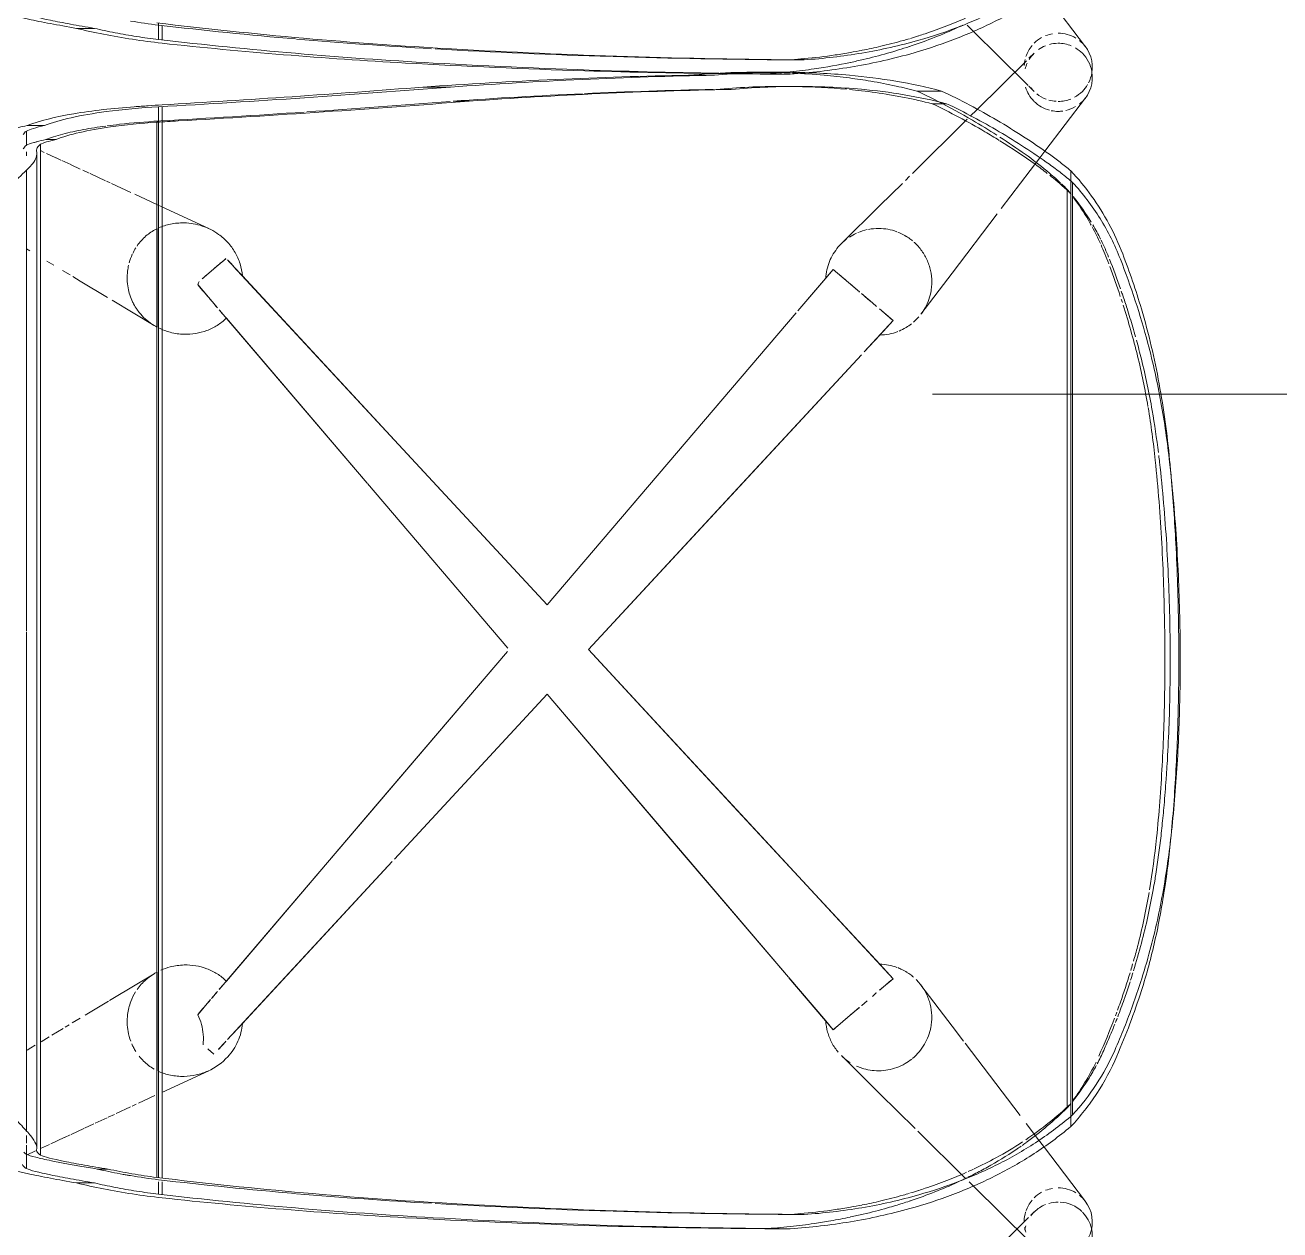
# Model space of a CAD drawing. Header units: millimetres. Extents: x 98018 to 155899, y -1987 to 21700.
# Drawn here: x 105884.4 to 106326.3, y 17855.6 to 18280 of the extents above; entities that cross this region are included whole.
import ezdxf

# ---------------------------------------------------------------- set-up
doc = ezdxf.new("R2010")
doc.units = ezdxf.units.MM
doc.linetypes.add('Осевая', pattern=[3175, 635, -476.25, 1587.5, -476.25])
doc.layers.add('I-FURN-1', color=7, linetype='Continuous', lineweight=9, true_color=0xf0f0f0)
doc.layers.add('Оси-2', color=7, linetype='Осевая', lineweight=9)

# ---------------------------------------------------------------- blocks, each defined once
blk = doc.blocks.new('Chair_IconsOfDenmark_NamNam_WoodChair - 1_187-V14-План разверток пом_ 2_49_ Этаж 2')
at = {"layer": 'I-FURN-1'}
for p, q in [((25.53, 161.18), (25.53, 167.51)), ((26.55, 137.42), (21.45, 137.42)), ((27.39, 138.6), (21.57, 138.6)), ((9.43, -80.91), (9.43, -74.85)), ((9.43, -83.83), (9.43, -80.94)), ((14.43, -83.49), (14.43, -88.75)), ((6.71, -166.3), (24.55, -148.24)), ((24.55, -148.24), (26.59, -146.18)), ((3.26, -169.79), (5.14, -167.89)), ((5.38, -167.65), (6.71, -166.3)), ((19.06, -187.78), (38.53, -172.98))]:
    blk.add_line(p, q, dxfattribs=at)
for start, end in [(76.601, 86.6645), (50.1832, 71.5639), (141.1104, 159.0331), (135, 135.3477), (126.9672, 135), (29.3668, 45), (164.2279, 176.3435), (9.5114, 21.6841), (180, 201.4922), (329.0818, 0), (208.5514, 225), (225, 239.4221), (243.0079, 260.7087), (260.7087, 315), (315, 321.5101)]:
    blk.add_arc((11.8, -178.23), 12, start, end, dxfattribs=at)
for points, knots in [([(25.53, 167.51), (26.11, 170.8), (27.22, 177), (29.28, 187.31), (30.48, 192.06), (31.12, 193.59)], [0, 0, 0, 0, 0.25, 0.5, 1, 1, 1, 1]), ([(30.6, 185.19), (30, 183.79), (28.87, 179.38), (27.01, 169.87), (26.04, 164.18), (25.53, 161.18)], [0, 0, 0, 0, 0.5, 0.75, 1, 1, 1, 1]), ([(9.54, -62.19), (9.72, -45.27), (10.5, -7.25), (12.14, 30.63), (13.31, 51.62)], [0.0997771, 0.0997771, 0.0997771, 0.0997771, 0.5, 1, 1, 1, 1]), ([(13.31, 41.87), (12.14, 21.01), (10.5, -16.68), (9.72, -54.5), (9.54, -71.34)], [0, 0, 0, 0, 0.5, 0.9009884, 0.9009884, 0.9009884, 0.9009884]), ([(9.43, -83.83), (9.88, -90.96), (11.51, -105.09), (15.72, -124.26), (20.42, -138.7), (24.46, -148.56), (27.85, -155.85), (31.61, -162.95), (37.18, -172.03), (41.93, -178.49), (45.37, -182.64)], [0, 0, 0, 0, 0.2, 0.4, 0.55, 0.625, 0.7, 0.775, 0.85, 1, 1, 1, 1]), ([(13.52, -104.99), (12.64, -100.79), (11.39, -93.77), (10.49, -86.7), (10.19, -83.87)], [0.7399248, 0.7399248, 0.7399248, 0.7399248, 0.85, 0.9227754, 0.9227754, 0.9227754, 0.9227754]), ([(14.43, -88.75), (14.88, -95.59), (16.48, -109.14), (20.59, -127.52), (25.18, -141.35), (29.13, -150.8), (32.43, -157.77), (36.1, -164.55), (41.52, -173.21), (46.16, -179.36), (49.5, -183.3)], [0, 0, 0, 0, 0.2, 0.4, 0.55, 0.625, 0.7, 0.775, 0.85, 1, 1, 1, 1]), ([(17.02, -105.05), (16.71, -103.27), (15.83, -97.87), (15.18, -92.44), (14.85, -88.78)], [0.8000649, 0.8000649, 0.8000649, 0.8000649, 0.85, 0.9512447, 0.9512447, 0.9512447, 0.9512447]), ([(19.15, -125.83), (18.29, -123.26), (16.62, -117.88), (14.83, -110.94), (13.86, -106.6), (13.55, -105.11)], [0.555518, 0.555518, 0.555518, 0.555518, 0.625, 0.7, 0.7389255, 0.7389255, 0.7389255, 0.7389255]), ([(21.89, -125.84), (21.67, -125.09), (20.69, -121.73), (19.26, -116.17), (18.22, -111.33), (17.79, -109.14)], [0.603344, 0.603344, 0.603344, 0.603344, 0.625, 0.7, 0.7617276, 0.7617276, 0.7617276, 0.7617276]), ([(26.68, -144.65), (26.38, -144.03), (24.85, -140.76), (22.29, -134.75), (20.23, -129.06), (19.25, -126.12), (19.19, -125.95)], [0.3824636, 0.3824636, 0.3824636, 0.3824636, 0.4, 0.475, 0.55, 0.5544349, 0.5544349, 0.5544349, 0.5544349]), ([(29.3, -145.97), (28.28, -143.69), (26.26, -138.88), (24.24, -133.2), (23.15, -129.87), (22.91, -129.12)], [0.4058231, 0.4058231, 0.4058231, 0.4058231, 0.475, 0.55, 0.5716925, 0.5716925, 0.5716925, 0.5716925])]:
    blk.add_open_spline(points, degree=3, knots=knots, dxfattribs=at)
for points in [[(20.29, 137.42), (20.69, 140.9), (21.61, 147.89), (23.37, 158.13), (24.77, 164.5), (25.53, 167.51)], [(25.53, 161.18), (24.98, 158.86), (23.94, 154.02), (22.61, 146.38), (21.89, 141.18), (21.57, 138.6)], [(26.66, 138.6), (27.08, 141.9), (27.56, 145.22), (28.11, 148.49)], [(21.57, 138.6), (19.72, 122.58), (16.5, 90.43), (14.21, 58.09), (13.31, 41.87)], [(13.31, 51.62), (14.1, 65.99), (16.06, 94.68), (18.76, 123.2), (20.29, 137.42)], [(27.46, 139.28), (25.39, 122.1), (21.78, 87.61), (19.27, 52.88), (18.29, 35.47)], [(21.78, 90.35), (23.17, 106.48), (24.8, 122.57), (26.66, 138.6)], [(18.36, 42.46), (19.26, 58.36), (20.4, 74.22), (21.76, 90.04)], [(15.59, -20.73), (16.23, -0.06), (17.13, 20.58), (18.29, 41.17)], [(18.29, 35.47), (17.13, 14.85), (15.32, -26.5), (14.56, -67.98), (14.43, -88.75)], [(14.43, -83.49), (14.56, -62.73), (14.94, -42), (15.57, -21.31)], [(9.43, -74.85), (9.46, -70.66), (9.49, -66.48), (9.54, -62.29)], [(9.72, -78.9), (9.61, -77.55), (9.52, -76.2), (9.43, -74.85)], [(9.54, -71.34), (9.5, -74.53), (9.47, -77.72), (9.45, -80.9)], [(9.45, -80.9), (9.44, -81.88), (9.44, -82.85), (9.43, -83.83)], [(10.18, -83.81), (10.06, -82.65), (9.95, -81.5), (9.85, -80.34)], [(14.84, -88.75), (14.71, -87.23), (14.58, -85.71), (14.48, -84.19)], [(17.77, -109.07), (17.51, -107.73), (17.26, -106.39), (17.02, -105.05)], [(22.89, -129.06), (22.58, -128.1), (22.29, -127.15), (22, -126.19)]]:
    blk.add_open_spline(points, degree=3, dxfattribs=at)
blk = doc.blocks.new('Chair_IconsOfDenmark_NamNam_WoodChair - 1_187-V15-План разверток пом_ 2_49_ Этаж 2')
at = {"layer": 'I-FURN-1'}
for p, q in [((37.4, 185.19), (30.6, 185.19)), ((36.81, 182), (35.34, 185.16)), ((35.63, 185.19), (37.4, 185.19)), ((37.4, 185.19), (38.9, 185.19)), ((38.9, 185.19), (37.4, 185.19)), ((37.77, 181.5), (388.18, 181.5)), ((39.57, 185.19), (42.24, 185.19)), ((42.24, 185.19), (39.57, 185.19)), ((43.86, 185.19), (219.62, 185.19)), ((219.62, 185.19), (43.86, 185.19)), ((72.32, 184.91), (73.09, 183.64)), ((73.12, 183.59), (74.03, 182.07)), ((219.95, 185.19), (382.27, 185.19)), ((382.27, 185.19), (219.95, 185.19)), ((353.81, 183.92), (354.58, 185.19)), ((387.24, 185.19), (388.67, 185.19)), ((388.67, 185.19), (387.24, 185.19)), ((396.02, 185.19), (390.99, 185.19)), ((397.95, 178.82), (397.95, 184.92)), ((391.35, 180.26), (35.32, 180.26)), ((39.08, 177.09), (37.62, 180.24)), ((75.27, 180.01), (76.96, 177.2)), ((348.77, 175.54), (350.23, 177.97)), ((388.11, 178.08), (386.57, 174.76)), ((389.12, 180.26), (388.49, 178.9)), ((393.02, 178.32), (393.02, 174.72)), ((41.5, 171.87), (39.31, 176.59)), ((77.57, 176.2), (79.98, 172.19)), ((345.33, 169.82), (346.9, 172.43)), ((385.65, 172.76), (384.17, 169.57)), ((386.53, 174.67), (385.77, 173.03)), ((42.47, 169.77), (41.55, 171.75)), ((44.71, 164.94), (42.61, 169.46)), ((80.39, 171.51), (81.23, 170.11)), ((81.87, 169.04), (83.57, 166.21)), ((343.16, 166.21), (344.75, 168.85)), ((384.07, 169.37), (382.61, 166.21)), ((25.53, 161.18), (25.53, 167.51)), ((46.34, 161.42), (44.82, 164.71)), ((84.59, 164.52), (89.54, 156.28)), ((337.37, 156.58), (343.15, 166.19)), ((382.2, 165.33), (381.18, 163.12)), ((30.44, 160.25), (30.44, 156.41)), ((48.51, 156.74), (46.56, 160.95)), ((381.02, 162.77), (378.52, 157.38)), ((49.7, 154.18), (48.68, 156.37)), ((89.76, 155.92), (90.47, 154.74)), ((90.47, 154.74), (99.21, 140.2)), ((327.52, 140.2), (336.42, 155)), ((377.51, 155.21), (374.38, 148.46)), ((378.31, 156.92), (377.72, 155.66)), ((52.33, 148.49), (49.99, 153.55)), ((53.26, 146.49), (52.57, 147.98)), ((373.72, 147.02), (370.14, 139.3)), ((56.3, 139.92), (53.61, 145.73)), ((25.9, 137.42), (21.45, 137.42)), ((25.9, 138.6), (21.57, 138.6)), ((64.5, 137.42), (27.27, 137.42)), ((399.17, 138.6), (27.39, 138.6)), ((399.17, 138.6), (27.39, 138.6)), ((399.13, 139.28), (27.46, 139.28)), ((65.08, 120.97), (57.42, 137.52)), ((362.23, 137.42), (64.5, 137.42)), ((65.06, 139.11), (99.83, 139.11)), ((326.9, 139.11), (361.67, 139.11)), ((369.31, 137.49), (361.65, 120.97)), ((399.24, 137.42), (362.23, 137.42)), ((370, 139), (369.31, 137.49)), ((404.56, 138.6), (399.17, 138.6)), ((404.63, 137.42), (399.24, 137.42)), ((399.54, 138.6), (399.58, 137.79)), ((84.8, 124.86), (90.13, 120.31)), ((333.75, 117.88), (341.94, 124.86)), ((70.9, 119.13), (72.78, 121.34)), ((90.47, 120.02), (92.98, 117.88)), ((343.94, 123.33), (348.77, 117.66)), ((75.41, 114.95), (72.57, 117.58)), ((93.69, 117.28), (212.68, 15.79)), ((271.99, 65.2), (333.04, 117.28)), ((348.77, 117.66), (351.06, 114.98)), ((138.74, 56.32), (76.04, 114.37)), ((348.47, 112.31), (229.1, 1.78)), ((271.99, 65.2), (330.08, 114.75)), ((350.69, 114.37), (348.77, 112.59)), ((138.73, 56.32), (81.75, 109.08)), ((213.87, 15.63), (271.83, 65.07)), ((213.87, 15.63), (271.83, 65.07)), ((197.64, 1.78), (139.59, 55.53)), ((197.64, 1.78), (139.59, 55.53)), ((411.49, 35.83), (411.49, 45.54)), ((406.53, 34.89), (406.53, 29.21)), ((98.01, -83.19), (197.64, 1.78)), ((229.1, 1.78), (331.96, -85.96)), ((213.37, -12.78), (97.48, -120.08)), ((317.23, -108.95), (213.37, -12.78)), ((415.68, -57.14), (415.68, -48.01)), ((410.69, -57.74), (410.69, -63.09)), ((9.43, -83.83), (9.43, -74.85)), ((416.72, -81.07), (416.72, -72.07)), ((14.43, -83.49), (14.43, -88.75)), ((79.49, -98.99), (97.83, -83.35)), ((82.6, -96.34), (97.84, -83.34)), ((411.72, -86.33), (411.72, -81.07)), ((332.63, -86.53), (344.14, -96.34)), ((332.64, -86.53), (347.24, -98.99)), ((82.6, -96.34), (79.49, -98.99)), ((344.14, -96.34), (347.24, -98.99)), ((84.6, -104.98), (79.49, -98.99)), ((347.24, -98.99), (339.38, -108.2)), ((56.98, -115.41), (70.38, -101.85)), ((87.35, -108.2), (84.72, -105.12)), ((356.35, -101.85), (369.75, -115.42)), ((89.66, -110.9), (88.08, -109.06)), ((329.25, -120.08), (318.21, -109.85)), ((324.16, -115.36), (318.21, -109.85)), ((338.75, -108.94), (335.48, -112.77)), ((92.44, -114.16), (91.25, -112.77)), ((335.45, -112.81), (334.29, -114.16)), ((44.66, -127.88), (56.98, -115.41)), ((97.48, -120.08), (93.38, -115.27)), ((97.48, -120.08), (102.58, -115.36)), ((326.7, -117.72), (324.16, -115.36)), ((329.25, -120.08), (326.7, -117.72)), ((333.35, -115.27), (329.25, -120.08)), ((369.75, -115.42), (377.59, -123.35)), ((96.97, -119.48), (97.48, -120.08)), ((329.5, -119.79), (329.25, -120.08)), ((329.76, -119.48), (329.5, -119.79)), ((378.63, -124.4), (380.06, -125.85)), ((381.06, -126.86), (400.15, -146.18)), ((27.16, -145.6), (43.76, -128.8)), ((80.77, -140.87), (95.23, -129.88)), ((345.97, -140.87), (331.5, -129.88)), ((410.11, -137.17), (410.11, -128.47)), ((405.64, -133.81), (405.64, -138.92)), ((75.48, -144.89), (80.77, -140.87)), ((366.85, -156.75), (345.97, -140.87)), ((49.25, -164.83), (74.76, -145.44)), ((4.92, -168.11), (24.55, -148.24)), ((24.55, -148.24), (25.9, -146.88)), ((401.2, -147.25), (403.53, -149.6)), ((403.53, -149.6), (420.72, -167.01)), ((386.52, -171.7), (368.7, -158.16)), ((40.78, -171.26), (46.5, -166.92)), ((421.63, -167.92), (423.47, -169.79)), ((38.53, -172.98), (40.78, -171.26)), ((388.88, -173.5), (386.52, -171.7)), ((19.06, -187.78), (38.53, -172.98)), ((407.67, -187.78), (388.88, -173.5)), ((49.02, -182.64), (45.37, -182.64)), ((378.43, -182.64), (49.02, -182.64)), ((377.89, -183.3), (49.5, -183.3)), ((375.46, -181.38), (52, -181.38)), ((373.99, -182.64), (53.45, -182.64)), ((382.02, -182.64), (378.43, -182.64))]:
    blk.add_line(p, q, dxfattribs=at)
at = {"layer": 'I-FURN-1', "flags": 128}
for points in [[(96.65, 114.75), (154.9, 65.07), (212.68, 15.79)], [(344.98, 109.08), (287.14, 55.53), (229.1, 1.78)], [(98.02, -83.18), (140.17, -47.23), (197.64, 1.78)], [(229.1, 1.78), (286.56, -47.23), (331.95, -85.95)], [(213.37, -12.78), (158.02, -64.03), (102.58, -115.36)], [(317.23, -108.95), (268.71, -64.03), (213.37, -12.78)]]:
    blk.add_lwpolyline(points, dxfattribs=at)
at = {"layer": 'I-FURN-1'}
for centre, radius, start, end in [((76.28, 141.71), 18.88, 285.7285, 296.819), ((350.45, 141.71), 18.88, 243.181, 247.0118), ((76.28, 141.71), 18.88, 263.5474, 285.7285), ((11.8, -178.23), 12, 99.0915, 107.175), ((11.8, -178.23), 12, 73.2036, 88.5999), ((11.8, -178.23), 12, 50.1832, 71.5639), ((414.93, -178.23), 12, 106.847, 134.3064), ((414.93, -178.23), 12, 65.6953, 75.5797), ((11.8, -178.23), 12, 29.3668, 45), ((414.93, -178.23), 12, 135, 165.2052), ((414.93, -178.23), 12, 45, 58.6121), ((414.93, -178.23), 12, 44.6523, 45), ((414.93, -178.23), 12, 22.0368, 35.7266), ((11.8, -178.23), 12, 9.5114, 21.6841), ((414.93, -178.23), 12, 168.1903, 180), ((414.93, -178.23), 12, 1.332, 14.749), ((11.8, -178.23), 12, 329.0818, 0), ((414.93, -178.23), 12, 180, 187.9321), ((414.93, -178.23), 12, 192.635, 210.5819), ((414.93, -178.23), 12, 337.5512, 0), ((414.93, -178.23), 12, 315, 329.7159), ((11.8, -178.23), 12, 226.6003, 256.8127), ((11.8, -178.23), 12, 256.8127, 315), ((11.8, -178.23), 12, 315, 321.5101), ((414.93, -178.23), 12, 218.3184, 225), ((414.93, -178.23), 12, 225, 279.2913), ((414.93, -178.23), 12, 279.2913, 315)]:
    blk.add_arc(centre, radius, start, end, dxfattribs=at)
for points in [[(383.78, 183.64), (382.4, 184.92), (379.13, 188.28), (374.86, 193.2), (372.48, 196.04)], [(50.14, 191.16), (48.54, 189.54), (45.6, 186.66), (43.18, 184.52), (42.09, 183.64)], [(395.4, 193.59), (395.79, 192.85), (396.6, 190.64), (397.48, 187.03), (397.95, 184.92)], [(32.01, 186.56), (31.81, 186.49), (31.38, 186.19), (30.87, 185.58), (30.6, 185.19)], [(35.63, 185.19), (35.89, 185.57), (36.13, 185.87), (36.36, 186.09)], [(389.72, 186.33), (390.13, 186.1), (390.55, 185.72), (390.99, 185.19)], [(396.02, 185.19), (395.59, 185.72), (395.17, 186.1), (394.76, 186.33)], [(33.35, 176.38), (33.8, 178.54), (34.64, 182.24), (35.32, 184.48), (35.63, 185.19)], [(36.23, 181.27), (35.95, 181.05), (35.65, 180.71), (35.32, 180.26)], [(36.98, 181.6), (36.75, 181.6), (36.5, 181.49), (36.23, 181.27)], [(37, 181.6), (36.99, 181.6), (36.98, 181.6), (36.98, 181.6)], [(37.08, 181.59), (37.05, 181.59), (37.02, 181.6), (37, 181.6)], [(37.16, 181.57), (37.14, 181.58), (37.11, 181.59), (37.08, 181.59)], [(42.09, 183.64), (41.06, 182.79), (39.2, 181.6), (37.77, 181.41), (37.16, 181.57)], [(384.45, 183.06), (384.34, 183.15), (384.12, 183.33), (383.9, 183.53), (383.78, 183.64)], [(388.99, 181.57), (388.25, 181.43), (386.75, 181.54), (385.22, 182.42), (384.45, 183.06)], [(389.25, 181.6), (389.17, 181.6), (389.08, 181.59), (388.99, 181.57)], [(390.13, 181.35), (389.83, 181.51), (389.54, 181.6), (389.25, 181.6)], [(391.35, 180.26), (390.93, 180.76), (390.52, 181.13), (390.13, 181.35)], [(390.99, 185.19), (391.29, 184.59), (391.62, 183.7), (391.96, 182.54)], [(391.96, 182.54), (392.05, 182.21), (392.15, 181.86), (392.25, 181.49)], [(392.25, 181.49), (392.5, 180.56), (392.75, 179.5), (393.02, 178.32)], [(397.95, 178.82), (397.6, 180.34), (396.93, 182.95), (396.32, 184.62), (396.02, 185.19)], [(397.95, 184.92), (399.59, 180.61), (402.39, 169.33), (404.02, 154.66), (404.56, 147.17)], [(393.02, 174.72), (392.72, 176.03), (392.14, 178.29), (391.61, 179.75), (391.35, 180.26)], [(393.02, 178.32), (393.35, 177.47), (393.67, 176.55), (393.98, 175.58)], [(31.94, 169.03), (32.26, 170.81), (32.58, 172.48), (32.88, 174.04)], [(32.88, 174.04), (33.04, 174.85), (33.2, 175.64), (33.35, 176.38)], [(393.98, 175.58), (394.3, 174.57), (394.61, 173.5), (394.91, 172.37)], [(394.91, 172.37), (395.21, 171.24), (395.5, 170.04), (395.77, 168.8)], [(31.47, 166.34), (31.63, 167.26), (31.78, 168.16), (31.94, 169.03)], [(395.77, 168.8), (396.03, 167.61), (396.29, 166.37), (396.52, 165.1)], [(20.29, 137.42), (20.69, 140.9), (21.61, 147.89), (23.37, 158.13), (24.77, 164.5), (25.53, 167.51)], [(30.44, 160.25), (30.79, 162.36), (31.13, 164.4), (31.47, 166.34)], [(396.52, 165.1), (396.99, 162.6), (397.41, 159.95), (397.78, 157.2)], [(25.53, 161.18), (24.98, 158.86), (23.94, 154.02), (22.61, 146.38), (21.89, 141.18), (21.57, 138.6)], [(28.56, 151.12), (29.05, 153.86), (29.59, 156.54), (30.18, 159.12)], [(30.18, 159.12), (30.27, 159.5), (30.36, 159.87), (30.44, 160.25)], [(30.44, 156.41), (29.83, 153.71), (28.73, 148.06), (27.85, 142.19), (27.46, 139.28)], [(26.66, 138.6), (27.08, 141.9), (27.56, 145.22), (28.11, 148.49)], [(349.59, 148.98), (350.62, 148.69), (351.63, 148.33), (352.6, 147.88)], [(352.9, 147.75), (353.57, 147.42), (354.22, 147.07), (354.86, 146.67)], [(404.56, 147.17), (404.68, 145.55), (404.91, 142.29), (405.12, 139.04), (405.22, 137.42)], [(21.57, 138.6), (19.72, 122.58), (16.5, 90.43), (14.21, 58.09), (13.31, 41.87)], [(13.31, 51.62), (14.1, 65.99), (16.06, 94.68), (18.76, 123.2), (20.29, 137.42)], [(27.46, 139.28), (25.39, 122.1), (21.78, 87.61), (19.27, 52.88), (18.29, 35.47)], [(21.78, 90.35), (23.17, 106.48), (24.8, 122.57), (26.66, 138.6)], [(99.21, 140.22), (99.43, 139.86), (99.63, 139.49), (99.83, 139.11)], [(399.58, 131.68), (399.51, 132.94), (399.36, 135.48), (399.21, 138.01), (399.13, 139.28)], [(399.58, 137.79), (400.52, 121), (401.55, 104.18), (402.68, 87.34)], [(411.49, 35.83), (410.13, 53.01), (407.61, 87.32), (405.51, 121.53), (404.56, 138.6)], [(405.22, 137.42), (406.1, 122.16), (408.03, 91.57), (410.28, 60.89), (411.49, 45.54)], [(102.3, 129.63), (102.34, 128.25), (102.16, 125.55), (101.11, 121.59), (99.29, 117.9), (97.61, 115.76), (96.65, 114.75)], [(330.08, 114.75), (329.12, 115.76), (327.44, 117.9), (325.62, 121.59), (324.58, 125.55), (324.39, 128.25), (324.43, 129.63)], [(406.53, 29.21), (405.16, 46.34), (402.64, 80.55), (400.53, 114.66), (399.58, 131.68)], [(84.8, 124.86), (86.62, 123.31), (88.4, 121.79), (90.15, 120.3)], [(336.58, 120.3), (338.33, 121.79), (340.11, 123.31), (341.94, 124.86)], [(70.9, 119.13), (71.33, 119.64), (71.82, 120.21), (72.36, 120.85)], [(333.72, 117.85), (334.42, 118.46), (335.14, 119.06), (335.86, 119.68)], [(75.48, 114.89), (74.57, 115.73), (73.62, 116.61), (72.65, 117.51)], [(93.73, 117.24), (94.71, 116.4), (95.69, 115.57), (96.65, 114.75)], [(330.08, 114.75), (331.04, 115.57), (332.02, 116.4), (333, 117.24)], [(81.75, 109.08), (80.2, 110.52), (78.52, 112.07), (76.71, 113.75)], [(18.36, 42.46), (19.26, 58.36), (20.4, 74.22), (21.76, 90.04)], [(402.74, 86.42), (403.88, 69.61), (405.11, 52.77), (406.44, 35.91)], [(9.43, -74.85), (9.55, -53.7), (10.32, -11.45), (12.14, 30.63), (13.31, 51.62)], [(411.49, 45.54), (412.58, 30), (414.36, -1.13), (415.37, -32.37), (415.68, -48.01)], [(13.31, 41.87), (12.14, 21.01), (10.32, -20.82), (9.55, -62.81), (9.43, -83.83)], [(15.59, -20.73), (16.23, -0.06), (17.13, 20.58), (18.29, 41.17)], [(18.29, 35.47), (17.13, 14.85), (15.32, -26.5), (14.56, -67.98), (14.43, -88.75)], [(415.68, -57.14), (415.37, -41.59), (414.36, -10.55), (412.58, 20.39), (411.49, 35.83)], [(406.53, 34.89), (407.59, 19.72), (408.47, 4.52), (409.16, -10.7)], [(410.69, -63.09), (410.38, -47.65), (409.39, -16.83), (407.61, 13.89), (406.53, 29.21)], [(409.19, -11.35), (409.87, -26.44), (410.36, -41.55), (410.66, -56.69)], [(14.43, -83.49), (14.56, -62.73), (14.94, -42), (15.57, -21.31)], [(415.68, -48.01), (416.11, -52.98), (416.41, -57.94), (416.57, -62.91)], [(410.69, -57.74), (411.37, -65.4), (411.72, -73.05), (411.72, -80.71)], [(410.72, -108.91), (411.39, -101.26), (412.06, -85.98), (411.37, -70.71), (410.69, -63.09)], [(416.57, -62.91), (416.67, -65.91), (416.72, -68.91), (416.72, -71.9)], [(10.18, -83.81), (9.87, -80.83), (9.62, -77.85), (9.43, -74.85)], [(416.72, -71.9), (416.72, -74.9), (416.67, -77.9), (416.57, -80.9)], [(411.72, -80.71), (411.72, -82.47), (411.71, -84.23), (411.67, -85.98)], [(415.68, -104.67), (416.29, -97.71), (416.63, -90.75), (416.71, -83.79)], [(416.57, -80.92), (416.54, -81.89), (416.5, -82.85), (416.46, -83.82)], [(416.71, -83.79), (416.72, -82.88), (416.72, -81.97), (416.72, -81.07)], [(14.84, -88.75), (14.71, -87.23), (14.58, -85.71), (14.48, -84.19)], [(411.67, -85.99), (411.56, -91.9), (411.24, -97.8), (410.72, -103.71)], [(416.42, -84.64), (416.25, -88.36), (416, -92.08), (415.68, -95.8)], [(71.55, -100.77), (72.57, -99.9), (74.81, -98.38), (78.59, -96.86), (81.23, -96.42), (82.6, -96.34)], [(415.68, -95.8), (415.41, -98.78), (415.09, -101.75), (414.7, -104.7)], [(13.52, -104.99), (13.04, -102.7), (12.6, -100.4), (12.19, -98.09)], [(79.49, -98.99), (79.81, -99.36), (80.19, -99.8), (80.6, -100.29)], [(17.77, -109.07), (17.51, -107.73), (17.26, -106.39), (17.02, -105.05)], [(358.64, -104.67), (359.16, -105.46), (359.62, -106.29), (360.02, -107.15)], [(410.11, -137.17), (411.48, -131.83), (413.78, -121.08), (415.19, -110.17), (415.68, -104.67)], [(410.63, -104.68), (410.5, -106.1), (410.35, -107.52), (410.19, -108.93)], [(338.75, -108.94), (338.55, -109.18), (338.12, -109.68), (337.43, -110.48), (336.73, -111.31), (336.03, -112.13), (335.58, -112.65), (335.37, -112.91)], [(360.22, -107.61), (360.68, -108.69), (361.04, -109.83), (361.29, -110.97)], [(405.64, -138.92), (406.89, -133.98), (408.98, -124.04), (410.27, -113.97), (410.72, -108.91)], [(361.38, -111.46), (361.6, -112.61), (361.71, -113.78), (361.7, -114.98)], [(102.58, -115.36), (102.52, -117.49), (102.16, -119.5), (101.47, -121.4)], [(325.38, -121.71), (324.99, -120.71), (324.42, -118.67), (324.18, -116.48), (324.16, -115.36)], [(361.7, -114.98), (361.67, -117.23), (361.3, -119.34), (360.56, -121.34)], [(19.15, -125.83), (18.6, -124.18), (18.07, -122.53), (17.57, -120.87)], [(411.83, -121.19), (411.3, -123.62), (410.73, -126.05), (410.11, -128.47)], [(22.89, -129.06), (22.58, -128.1), (22.29, -127.15), (22, -126.19)], [(330.53, -129.08), (329.88, -128.52), (329.27, -127.91), (328.71, -127.26)], [(407.82, -124.1), (407.18, -127.35), (406.45, -130.58), (405.64, -133.81)], [(410.11, -128.47), (408.96, -130.92), (407.76, -133.35), (406.53, -135.76)], [(405.64, -133.81), (402.61, -140.15), (399.32, -146.35), (395.76, -152.4)], [(384.31, -175.1), (388.39, -169.37), (396.02, -157.61), (402.61, -145.25), (405.64, -138.92)], [(387.83, -175.13), (392.09, -169.13), (400.07, -156.81), (406.95, -143.83), (410.11, -137.17)], [(27.3, -145.94), (27.09, -145.51), (26.88, -145.08), (26.68, -144.65)], [(28.6, -148.56), (28.22, -147.82), (27.85, -147.08), (27.48, -146.33)], [(30.38, -148.34), (30.11, -147.75), (29.83, -147.15), (29.56, -146.55)], [(395.76, -152.4), (394.76, -154.1), (393.74, -155.79), (392.7, -157.47)], [(392.59, -157.64), (389.96, -161.86), (387.21, -166.02), (384.31, -170.09)], [(393.9, -157.64), (391.94, -160.67), (389.92, -163.66), (387.83, -166.61)], [(39.69, -166.82), (39.37, -166.38), (39.05, -165.94), (38.74, -165.5)], [(52, -181.38), (47.56, -176.82), (43.48, -172.03), (39.78, -166.95)], [(53.45, -182.64), (48.78, -177.67), (44.55, -172.43), (40.78, -166.85)], [(384.31, -170.09), (383.28, -171.55), (382.21, -172.98), (381.11, -174.38)], [(381.03, -175.31), (379.94, -176.59), (378.82, -177.84), (377.67, -179.07)], [(377.89, -183.3), (379.02, -181.98), (381.22, -179.29), (383.3, -176.51), (384.31, -175.1)], [(382.02, -182.64), (383.03, -181.42), (385.02, -178.96), (386.91, -176.42), (387.83, -175.13)], [(377.39, -179.37), (376.76, -180.04), (376.11, -180.72), (375.46, -181.38)], [(45.37, -182.64), (49.04, -186.07), (56.86, -192.19), (65.63, -196.88), (70.24, -198.89)], [(49.5, -183.3), (52.89, -186.4), (60.06, -191.95), (68.04, -196.26), (72.24, -198.12)], [(53.48, -182.54), (52.98, -182.16), (52.49, -181.77), (52, -181.38)], [(350.92, -200.11), (355.95, -198.13), (365.48, -193.38), (373.93, -186.95), (377.89, -183.3)], [(352.74, -200.92), (356.38, -199.52), (363.4, -196.32), (373.25, -190.2), (379.19, -185.3), (382.02, -182.64)], [(372.91, -183.52), (370.02, -185.84), (367, -187.95), (363.86, -189.85)], [(375.46, -181.38), (374.88, -181.85), (374.3, -182.31), (373.71, -182.76)], [(72.24, -194.25), (70.62, -193.52), (69.03, -192.75), (67.47, -191.93)], [(83.63, -198.08), (79.12, -196.37), (74.65, -194.52), (70.24, -192.53)], [(77.31, -196.44), (75.61, -195.73), (73.92, -195), (72.24, -194.25)], [(357.53, -193.32), (355.61, -194.28), (353.64, -195.16), (351.63, -195.98)], [(355.94, -193.29), (354.89, -193.76), (353.82, -194.21), (352.74, -194.64)], [(362.23, -190.2), (360.32, -191.23), (358.36, -192.2), (356.37, -193.1)], [(363, -190.36), (361.33, -191.35), (359.62, -192.28), (357.88, -193.15)], [(72.24, -198.12), (77.51, -200.44), (88.19, -204.71), (99.17, -208.22), (104.73, -209.8)], [(81.48, -198.15), (80.08, -197.59), (78.69, -197.02), (77.31, -196.44)], [(83.52, -198.95), (83.03, -198.76), (82.55, -198.57), (82.07, -198.38)], [(85.71, -198.86), (85.26, -198.7), (84.81, -198.53), (84.36, -198.36)], [(348.31, -196.36), (344.82, -197.68), (341.31, -198.92), (337.77, -200.09)], [(350.92, -196.26), (347.44, -197.64), (343.93, -198.95), (340.4, -200.17)], [(352.74, -194.64), (351.58, -195.1), (350.42, -195.55), (349.25, -196)], [(70.24, -198.89), (74, -200.52), (81.6, -203.59), (89.34, -206.28), (93.26, -207.53)], [(90.22, -201.43), (88.16, -200.7), (86.12, -199.95), (84.09, -199.17)], [(90.82, -201.64), (90.62, -201.57), (90.42, -201.5), (90.22, -201.43)], [(96.33, -203.51), (94.49, -202.91), (92.65, -202.29), (90.82, -201.64)], [(334.68, -201.1), (328.81, -202.97), (322.86, -204.65), (316.85, -206.14)], [(321.24, -209.8), (326.29, -208.46), (336.28, -205.51), (346.07, -202), (350.92, -200.11)], [(333.48, -202.48), (331.31, -203.17), (329.13, -203.84), (326.94, -204.48)], [(333.38, -207.53), (336.65, -206.55), (343.15, -204.46), (349.56, -202.14), (352.74, -200.92)], [(338.21, -200.93), (336.64, -201.46), (335.06, -201.98), (333.48, -202.48)], [(336.84, -200.4), (336.42, -200.54), (336, -200.68), (335.58, -200.81)], [(339.66, -200.43), (339.17, -200.6), (338.69, -200.76), (338.21, -200.93)], [(93.26, -207.53), (99.08, -209.38), (110.84, -212.53), (128.85, -215.83), (140.99, -217.31), (147.1, -217.9)], [(99.49, -204.51), (98.64, -204.25), (97.8, -203.98), (96.96, -203.71)], [(109.98, -207.53), (106.71, -206.66), (103.46, -205.74), (100.24, -204.74)], [(102.65, -204.44), (101.87, -204.21), (101.09, -203.98), (100.31, -203.75)], [(108.76, -206.14), (107.04, -205.68), (105.32, -205.21), (103.62, -204.72)], [(127.79, -210.24), (121.4, -209.13), (115.06, -207.78), (108.76, -206.14)], [(128.77, -211.67), (122.46, -210.53), (116.2, -209.17), (109.98, -207.53)], [(280.09, -217.47), (289.16, -216.59), (307.11, -214.19), (324.68, -210.1), (333.38, -207.53)], [(316.85, -206.14), (310.94, -207.59), (304.99, -208.8), (299.01, -209.82)], [(322.39, -205.77), (320.15, -206.38), (317.9, -206.97), (315.64, -207.53)], [(326.94, -204.48), (325.79, -204.81), (324.64, -205.14), (323.49, -205.46)], [(104.73, -209.8), (111.79, -211.79), (126.03, -215.06), (140.52, -217.16), (147.84, -217.96)], [(147.1, -212.85), (140.94, -212.22), (134.82, -211.42), (128.74, -210.4)], [(131.96, -212.22), (130.9, -212.04), (129.83, -211.86), (128.77, -211.67)], [(279.36, -217.46), (286.45, -216.67), (300.51, -214.65), (314.37, -211.62), (321.24, -209.8)], [(298.59, -209.89), (292.46, -210.92), (286.3, -211.74), (280.09, -212.38)], [(134.3, -212.6), (133.52, -212.48), (132.74, -212.35), (131.96, -212.22)], [(147.84, -214.42), (143.3, -213.91), (138.79, -213.31), (134.3, -212.6)], [(198.2, -215.69), (189.64, -215.56), (172.56, -215), (155.57, -213.73), (147.1, -212.85)], [(151.3, -214.79), (150.14, -214.67), (148.99, -214.55), (147.84, -214.42)], [(158.59, -215.5), (156.16, -215.28), (153.73, -215.04), (151.3, -214.79)], [(167.73, -216.22), (164.68, -216.01), (161.64, -215.77), (158.6, -215.5)], [(173.03, -216.57), (171.26, -216.46), (169.49, -216.35), (167.73, -216.22)], [(221.42, -215.69), (217.55, -215.75), (209.81, -215.81), (202.07, -215.75), (198.2, -215.69)], [(279.36, -213.91), (269.73, -215.01), (250.43, -216.64), (231.02, -217.38), (221.29, -217.56)], [(280.09, -212.38), (270.36, -213.42), (250.86, -214.9), (231.25, -215.54), (221.42, -215.69)], [(281.71, -213.64), (280.93, -213.73), (280.14, -213.82), (279.36, -213.91)], [(147.84, -217.96), (156.21, -218.89), (173, -220.3), (189.88, -220.94), (198.34, -221.1)], [(147.84, -217.97), (156.06, -218.76), (164.31, -219.35), (172.58, -219.77)], [(172.58, -219.77), (181.1, -220.21), (189.64, -220.48), (198.2, -220.61)], [(198.34, -217.56), (189.88, -217.4), (181.44, -217.08), (173.03, -216.57)], [(198.2, -220.61), (202.07, -220.67), (205.94, -220.7), (209.81, -220.7)], [(209.81, -217.66), (205.99, -217.66), (202.16, -217.63), (198.34, -217.56)], [(221.29, -217.56), (217.46, -217.63), (213.64, -217.66), (209.81, -217.66)], [(209.81, -220.7), (213.68, -220.7), (217.55, -220.67), (221.42, -220.61)], [(221.29, -221.1), (231.02, -220.92), (250.43, -220.18), (269.73, -218.55), (279.36, -217.46)], [(221.42, -220.61), (231.25, -220.46), (241.05, -220.15), (250.83, -219.64)], [(250.83, -219.64), (258.61, -219.24), (266.37, -218.71), (274.12, -218.03)], [(274.12, -218.03), (276.11, -217.85), (278.1, -217.66), (280.09, -217.47)], [(198.34, -221.1), (202.16, -221.17), (209.81, -221.24), (217.46, -221.17), (221.29, -221.1)]]:
    blk.add_open_spline(points, degree=3, dxfattribs=at)
for points, knots in [([(25.53, 167.51), (26.11, 170.8), (27.22, 177), (29.28, 187.31), (30.48, 192.06), (31.12, 193.59)], [0, 0, 0, 0, 0.25, 0.5, 1, 1, 1, 1]), ([(30.6, 185.19), (30, 183.79), (28.87, 179.38), (27.01, 169.87), (26.04, 164.18), (25.53, 161.18)], [0, 0, 0, 0, 0.5, 0.75, 1, 1, 1, 1]), ([(35.32, 180.26), (34.72, 178.89), (33.62, 174.48), (31.82, 165), (30.91, 159.36), (30.44, 156.41)], [0, 0, 0, 0, 0.5, 0.75, 1, 1, 1, 1]), ([(404.56, 138.6), (404.19, 144.85), (403.21, 156.01), (400.82, 169.86), (398.97, 176.25), (397.95, 178.82)], [0, 0, 0, 0, 0.4, 0.7, 1, 1, 1, 1]), ([(399.13, 139.28), (398.75, 144.8), (397.79, 154.64), (395.58, 166.84), (393.92, 172.46), (393.02, 174.72)], [0, 0, 0, 0, 0.4, 0.7, 1, 1, 1, 1]), ([(397.84, 156.79), (398.03, 155.34), (398.75, 149.42), (399.26, 143.2), (399.54, 138.6)], [0.6, 0.6, 0.6, 0.6, 0.7, 1, 1, 1, 1]), ([(28.11, 148.49), (28.17, 148.89), (28.32, 149.76), (28.48, 150.64), (28.56, 151.12)], [0.4460073, 0.4460073, 0.4460073, 0.4460073, 0.5, 0.565955, 0.565955, 0.565955, 0.565955]), ([(71.82, 146.63), (72.29, 146.93), (73.16, 147.43), (74.07, 147.86), (74.48, 148.04)], [-0.76097034, -0.76097034, -0.76097034, -0.76097034, -0.72222222, -0.69082846, -0.69082846, -0.69082846, -0.69082846]), ([(75.44, 148.43), (76.56, 148.85), (79.64, 149.68), (84.45, 149.83), (89.18, 148.68), (91.74, 147.41), (92.82, 146.74)], [-0.6666667, -0.6666667, -0.6666667, -0.6666667, -0.5833333, -0.4444444, -0.3333333, -0.2450742, -0.2450742, -0.2450742, -0.2450742]), ([(93.63, 146.2), (94.94, 145.29), (96.8, 143.61), (98.28, 141.66), (98.77, 140.92)], [-0.2222222, -0.2222222, -0.2222222, -0.2222222, -0.1111111, -0.0487601, -0.0487601, -0.0487601, -0.0487601]), ([(326.9, 139.11), (327.83, 140.89), (329.56, 143.29), (331.94, 145.37), (332.86, 146.04), (332.99, 146.12)], [-1, -1, -1, -1, -0.8611111, -0.7916667, -0.7812537, -0.7812537, -0.7812537, -0.7812537]), ([(333.11, 146.21), (333.76, 146.66), (334.64, 147.2), (335.56, 147.66), (335.77, 147.76)], [-0.77777778, -0.77777778, -0.77777778, -0.77777778, -0.72222222, -0.70559197, -0.70559197, -0.70559197, -0.70559197]), ([(335.89, 147.81), (337.43, 148.54), (340.98, 149.67), (345.44, 149.8), (348.1, 149.34), (348.8, 149.17)], [-0.7026693, -0.7026693, -0.7026693, -0.7026693, -0.5833333, -0.4444444, -0.3940433, -0.3940433, -0.3940433, -0.3940433]), ([(355.52, 146.23), (356.83, 145.33), (359.11, 143.28), (360.79, 140.8), (361.46, 139.51)], [-0.2222222, -0.2222222, -0.2222222, -0.2222222, -0.1111111, -0.0103568, -0.0103568, -0.0103568, -0.0103568]), ([(65.65, 140.21), (66.44, 141.58), (67.85, 143.43), (69.59, 144.99), (70.19, 145.47)], [-0.971203, -0.971203, -0.971203, -0.971203, -0.8611111, -0.8074828, -0.8074828, -0.8074828, -0.8074828]), ([(63.07, 129.63), (63.04, 131.28), (63.32, 134.31), (64.24, 137.21), (64.8, 138.53)], [-1, -1, -1, -1, -0.5, -0.0641248, -0.0641248, -0.0641248, -0.0641248]), ([(100.45, 137.82), (100.93, 136.74), (101.85, 134.09), (102.25, 131.3), (102.3, 129.63)], [-0.8567793, -0.8567793, -0.8567793, -0.8567793, -0.5, 0, 0, 0, 0]), ([(324.43, 129.63), (324.48, 131.3), (324.92, 134.37), (326, 137.28), (326.65, 138.61)], [-1, -1, -1, -1, -0.5, -0.0551642, -0.0551642, -0.0551642, -0.0551642]), ([(361.89, 138.61), (362.48, 137.27), (363.41, 134.34), (363.69, 131.28), (363.66, 129.63)], [-0.9451256, -0.9451256, -0.9451256, -0.9451256, -0.5, 0, 0, 0, 0]), ([(81.75, 109.08), (79.53, 109.26), (75.29, 110.34), (69.12, 114.41), (65.28, 119.82), (63.45, 125.33), (63.11, 128.17), (63.07, 129.63)], [-1, -1, -1, -1, -0.785714, -0.571429, -0.285714, -0.142857, 0, 0, 0, 0]), ([(363.66, 129.63), (363.61, 127.45), (362.87, 123.18), (360.23, 117.96), (356.86, 114.14), (353.34, 111.54), (349.31, 109.74), (346.46, 109.2), (344.98, 109.08)], [-1, -1, -1, -1, -0.785714, -0.571429, -0.428571, -0.285714, -0.142857, 0, 0, 0, 0]), ([(90.48, 120.01), (90.61, 119.9), (91.47, 119.17), (92.31, 118.46), (93.01, 117.85)], [0.4668332, 0.4668332, 0.4668332, 0.4668332, 0.5, 0.6820978, 0.6820978, 0.6820978, 0.6820978]), ([(344.02, 123.24), (344.33, 122.87), (344.89, 122.22), (345.41, 121.6), (345.65, 121.32)], [0.0822015, 0.0822015, 0.0822015, 0.0822015, 0.1666667, 0.2385399, 0.2385399, 0.2385399, 0.2385399]), ([(346.55, 120.27), (347.05, 119.68), (347.83, 118.76), (348.53, 117.95), (348.81, 117.62)], [0.3333333, 0.3333333, 0.3333333, 0.3333333, 0.5, 0.6189484, 0.6189484, 0.6189484, 0.6189484]), ([(348.81, 117.61), (348.92, 117.48), (349.42, 116.9), (350.21, 115.97), (350.81, 115.27), (351.07, 114.96)], [0.6192916, 0.6192916, 0.6192916, 0.6192916, 0.6666667, 0.8333333, 0.9788083, 0.9788083, 0.9788083, 0.9788083]), ([(350.68, 114.36), (349.76, 113.5), (347.8, 111.69), (345.95, 109.97), (344.98, 109.08)], [0.0774994, 0.0774994, 0.0774994, 0.0774994, 0.5, 1, 1, 1, 1]), ([(416.72, -81.07), (416.72, -81.01), (416.72, -73.03), (416.37, -65.06), (415.68, -57.14)], [0.4965614, 0.4965614, 0.4965614, 0.4965614, 0.5, 1, 1, 1, 1]), ([(9.43, -83.83), (9.88, -90.96), (11.51, -105.09), (15.72, -124.26), (20.42, -138.7), (24.46, -148.56), (27.85, -155.85), (31.61, -162.95), (37.18, -172.03), (41.93, -178.49), (45.37, -182.64)], [0, 0, 0, 0, 0.2, 0.4, 0.55, 0.625, 0.7, 0.775, 0.85, 1, 1, 1, 1]), ([(12.19, -98.09), (11.85, -96.17), (11.09, -91.44), (10.49, -86.7), (10.19, -83.87)], [0.8, 0.8, 0.8, 0.8, 0.85, 0.9227754, 0.9227754, 0.9227754, 0.9227754]), ([(14.43, -88.75), (14.88, -95.59), (16.48, -109.14), (20.59, -127.52), (25.18, -141.35), (29.13, -150.8), (32.43, -157.77), (36.1, -164.55), (41.52, -173.21), (46.16, -179.36), (49.5, -183.3)], [0, 0, 0, 0, 0.2, 0.4, 0.55, 0.625, 0.7, 0.775, 0.85, 1, 1, 1, 1]), ([(17.02, -105.05), (16.71, -103.27), (15.83, -97.87), (15.18, -92.44), (14.85, -88.78)], [0.8000649, 0.8000649, 0.8000649, 0.8000649, 0.85, 0.9512447, 0.9512447, 0.9512447, 0.9512447]), ([(344.14, -96.34), (346.18, -96.47), (350.13, -97.35), (354.82, -100.17), (357.14, -102.63), (357.95, -103.7)], [-1, -1, -1, -1, -0.7857143, -0.5714286, -0.4285714, -0.4285714, -0.4285714, -0.4285714]), ([(347.24, -98.99), (346.93, -99.35), (346.46, -99.9), (345.81, -100.66), (345.47, -101.07), (345.16, -101.43), (344.89, -101.74), (344.68, -101.99), (344.47, -102.24), (344.18, -102.57), (343.81, -103.01), (343.39, -103.5), (343.05, -103.89), (342.87, -104.1), (342.77, -104.23), (342.71, -104.29), (342.68, -104.33)], [0, 0, 0, 0, 0.1428571, 0.1785714, 0.2142857, 0.25, 0.2678571, 0.2857143, 0.3035714, 0.3214286, 0.3571429, 0.3928571, 0.4107143, 0.4196429, 0.4241071, 0.4285714, 0.4285714, 0.4285714, 0.4285714]), ([(17.57, -120.87), (17.29, -119.94), (16.19, -116.2), (14.83, -110.94), (13.86, -106.6), (13.55, -105.11)], [0.6, 0.6, 0.6, 0.6, 0.625, 0.7, 0.7389255, 0.7389255, 0.7389255, 0.7389255]), ([(67.92, -104.94), (68.19, -104.52), (68.94, -103.43), (69.81, -102.43), (70.38, -101.85)], [-0.6249365, -0.6249365, -0.6249365, -0.6249365, -0.5714286, -0.4849828, -0.4849828, -0.4849828, -0.4849828]), ([(82.05, -101.98), (82.12, -102.06), (82.26, -102.23), (82.54, -102.56), (82.84, -102.91), (83.17, -103.29), (83.43, -103.6), (83.67, -103.88), (83.85, -104.09), (83.95, -104.21), (84.01, -104.28), (84.03, -104.31)], [-0.7142857, -0.7142857, -0.7142857, -0.7142857, -0.6964286, -0.6785714, -0.6428571, -0.625, -0.6071429, -0.5892857, -0.5803571, -0.5758929, -0.5714286, -0.5714286, -0.5714286, -0.5714286]), ([(84.61, -104.98), (84.64, -105.03), (84.8, -105.21), (85.09, -105.55), (85.61, -106.16), (86.32, -106.99), (86.97, -107.76), (87.33, -108.17)], [-0.5414624, -0.5414624, -0.5414624, -0.5414624, -0.5357143, -0.5178571, -0.5, -0.4642857, -0.4285714, -0.4285714, -0.4285714, -0.4285714]), ([(342.4, -104.66), (342.38, -104.68), (342.24, -104.84), (341.98, -105.15), (341.6, -105.59), (341.07, -106.22), (340.33, -107.08), (339.68, -107.85), (339.32, -108.27)], [0.443466, 0.443466, 0.443466, 0.443466, 0.4464286, 0.4642857, 0.4821429, 0.5, 0.5357143, 0.5714286, 0.5714286, 0.5714286, 0.5714286]), ([(414.69, -104.76), (414.36, -107.27), (413.54, -112.73), (412.49, -118.16), (411.85, -121.09)], [0.2714247, 0.2714247, 0.2714247, 0.2714247, 0.5, 0.7715863, 0.7715863, 0.7715863, 0.7715863]), ([(21.89, -125.84), (21.67, -125.09), (20.69, -121.73), (19.26, -116.17), (18.22, -111.33), (17.79, -109.14)], [0.603344, 0.603344, 0.603344, 0.603344, 0.625, 0.7, 0.7617276, 0.7617276, 0.7617276, 0.7617276]), ([(65.03, -114.98), (65.02, -112.93), (65.45, -110.27), (66.44, -107.77), (66.72, -107.16)], [-1, -1, -1, -1, -0.7857143, -0.7142857, -0.7142857, -0.7142857, -0.7142857]), ([(88.01, -108.97), (88.18, -109.17), (88.57, -109.63), (89.13, -110.29), (89.52, -110.74), (89.66, -110.91)], [-0.40749436, -0.40749436, -0.40749436, -0.40749436, -0.39285714, -0.375, -0.3637973, -0.3637973, -0.3637973, -0.3637973]), ([(410.18, -108.96), (409.8, -112.27), (409.09, -117.31), (408.17, -122.32), (407.83, -124.04)], [0.172759, 0.172759, 0.172759, 0.172759, 0.5, 0.6727908, 0.6727908, 0.6727908, 0.6727908]), ([(91.3, -112.83), (91.52, -113.09), (91.83, -113.45), (92.21, -113.89), (92.38, -114.09), (92.46, -114.19)], [-0.32142857, -0.32142857, -0.32142857, -0.32142857, -0.30357143, -0.29464286, -0.28571429, -0.28571429, -0.28571429, -0.28571429]), ([(335.37, -112.91), (335.15, -113.16), (334.84, -113.52), (334.47, -113.96), (334.3, -114.16), (334.22, -114.25)], [0.67857143, 0.67857143, 0.67857143, 0.67857143, 0.69642857, 0.70535714, 0.71428571, 0.71428571, 0.71428571, 0.71428571]), ([(69.17, -126.64), (68.58, -125.9), (67.43, -124.21), (66.08, -121.36), (65.25, -118.29), (65.04, -116.11), (65.03, -114.98)], [-0.2155491, -0.2155491, -0.2155491, -0.2155491, -0.1666667, -0.1111111, -0.0555556, 0, 0, 0, 0]), ([(93.59, -115.52), (93.76, -115.71), (94.13, -116.15), (94.48, -116.56), (94.68, -116.8), (94.7, -116.81)], [-0.23819134, -0.23819134, -0.23819134, -0.23819134, -0.21428571, -0.17857143, -0.17596416, -0.17596416, -0.17596416, -0.17596416]), ([(95.22, -117.42), (95.27, -117.48), (95.36, -117.59), (95.54, -117.8), (95.84, -118.15), (96.23, -118.61), (96.64, -119.09), (96.87, -119.36), (96.97, -119.48)], [-0.1428571, -0.1428571, -0.1428571, -0.1428571, -0.1339286, -0.125, -0.1071429, -0.0714286, -0.0357143, 0, 0, 0, 0]), ([(331.51, -117.42), (331.47, -117.48), (331.37, -117.59), (331.2, -117.8), (330.9, -118.15), (330.51, -118.6), (330.1, -119.08), (329.86, -119.36), (329.76, -119.48)], [0.8571429, 0.8571429, 0.8571429, 0.8571429, 0.8660714, 0.875, 0.8928571, 0.9285714, 0.9642857, 1, 1, 1, 1]), ([(333.14, -115.51), (332.97, -115.72), (332.58, -116.17), (332.25, -116.56), (332.07, -116.78)], [0.75997526, 0.75997526, 0.75997526, 0.75997526, 0.78571429, 0.82142857, 0.82142857, 0.82142857, 0.82142857]), ([(101.36, -121.71), (101.16, -122.21), (100.67, -123.33), (100.06, -124.43), (99.68, -125.03)], [-0.88888889, -0.88888889, -0.88888889, -0.88888889, -0.86111111, -0.8252385, -0.8252385, -0.8252385, -0.8252385]), ([(328.15, -126.59), (327.66, -125.97), (326.69, -124.54), (325.91, -123), (325.55, -122.15)], [-0.20736053, -0.20736053, -0.20736053, -0.20736053, -0.16666667, -0.11923029, -0.11923029, -0.11923029, -0.11923029]), ([(360.42, -121.71), (360.27, -122.09), (359.83, -123.1), (359.3, -124.09), (358.92, -124.7)], [-0.88202044, -0.88202044, -0.88202044, -0.88202044, -0.86111111, -0.82498418, -0.82498418, -0.82498418, -0.82498418]), ([(26.68, -144.65), (26.38, -144.03), (24.85, -140.76), (22.29, -134.75), (20.23, -129.06), (19.25, -126.12), (19.19, -125.95)], [0.3824636, 0.3824636, 0.3824636, 0.3824636, 0.4, 0.475, 0.55, 0.5544349, 0.5544349, 0.5544349, 0.5544349]), ([(97.21, -128.14), (96.74, -128.61), (95.72, -129.53), (94.05, -130.75), (91.75, -132.06), (88.48, -133.27), (85.18, -133.73), (82.42, -133.67), (80.02, -133.36), (77.26, -132.58), (74.31, -131.2), (71.66, -129.31), (70.11, -127.78), (69.42, -126.95)], [-0.7569444, -0.7569444, -0.7569444, -0.7569444, -0.7222222, -0.6875, -0.6527778, -0.5833333, -0.5138889, -0.4791667, -0.4444444, -0.3888889, -0.3333333, -0.2777778, -0.2222222, -0.2222222, -0.2222222, -0.2222222]), ([(99.58, -125.19), (99.25, -125.69), (98.75, -126.4), (98.21, -127.05), (98.03, -127.25)], [-0.82195604, -0.82195604, -0.82195604, -0.82195604, -0.79166667, -0.77777778, -0.77777778, -0.77777778, -0.77777778]), ([(356.92, -127.4), (356.78, -127.55), (356.19, -128.19), (355.05, -129.26), (353.41, -130.51), (351.13, -131.87), (347.89, -133.16), (344.6, -133.7), (341.84, -133.7), (339.44, -133.45), (336.66, -132.73), (333.86, -131.5), (332.21, -130.41), (331.5, -129.87)], [-0.7671385, -0.7671385, -0.7671385, -0.7671385, -0.7569444, -0.7222222, -0.6875, -0.6527778, -0.5833333, -0.5138889, -0.4791667, -0.4444444, -0.3888889, -0.3333333, -0.2878236, -0.2878236, -0.2878236, -0.2878236]), ([(358.86, -124.8), (358.54, -125.33), (358.03, -126.06), (357.49, -126.74), (357.32, -126.94)], [-0.82294679, -0.82294679, -0.82294679, -0.82294679, -0.79166667, -0.77777778, -0.77777778, -0.77777778, -0.77777778]), ([(29.3, -145.97), (28.28, -143.69), (26.26, -138.88), (24.24, -133.2), (23.15, -129.87), (22.91, -129.12)], [0.4058231, 0.4058231, 0.4058231, 0.4058231, 0.475, 0.55, 0.5716925, 0.5716925, 0.5716925, 0.5716925]), ([(406.53, -135.76), (404.4, -139.91), (400.54, -146.95), (396.36, -153.79), (394.55, -156.61)], [0.183317, 0.183317, 0.183317, 0.183317, 0.5, 0.7277046, 0.7277046, 0.7277046, 0.7277046]), ([(38.52, -165.19), (38.07, -164.55), (35.42, -160.69), (32.08, -155.19), (29.42, -150.19), (28.63, -148.63)], [0.1799439, 0.1799439, 0.1799439, 0.1799439, 0.2, 0.3, 0.3446744, 0.3446744, 0.3446744, 0.3446744]), ([(39.96, -165.62), (37.98, -162.6), (34.65, -157), (31.71, -151.17), (30.49, -148.56)], [0.2, 0.2, 0.2, 0.2, 0.3, 0.379627, 0.379627, 0.379627, 0.379627]), ([(387.83, -166.61), (385.96, -169.24), (383.73, -172.12), (381.38, -174.91), (381.1, -175.24)], [0, 0, 0, 0, 0.5, 0.5677088, 0.5677088, 0.5677088, 0.5677088]), ([(380.44, -175.22), (380.09, -175.67), (378.03, -178.21), (375.86, -180.67), (373.99, -182.64)], [0.3953288, 0.3953288, 0.3953288, 0.3953288, 0.5, 1, 1, 1, 1]), ([(66.88, -191.62), (65.38, -190.81), (61.04, -188.32), (56.94, -185.43), (54.34, -183.36)], [0.2689381, 0.2689381, 0.2689381, 0.2689381, 0.5, 0.9485536, 0.9485536, 0.9485536, 0.9485536]), ([(68.1, -191.53), (65.59, -190.31), (60.99, -187.8), (56.64, -184.88), (54.66, -183.42)], [0.1097724, 0.1097724, 0.1097724, 0.1097724, 0.5, 0.8440882, 0.8440882, 0.8440882, 0.8440882]), ([(372.57, -183.61), (370, -185.52), (366.78, -187.64), (363.42, -189.54), (362.82, -189.87)], [0.1375209, 0.1375209, 0.1375209, 0.1375209, 0.5, 0.5776444, 0.5776444, 0.5776444, 0.5776444]), ([(99.54, -203.52), (96.07, -202.46), (91.67, -201.02), (87.32, -199.45), (86.38, -199.11)], [0.2338208, 0.2338208, 0.2338208, 0.2338208, 0.5, 0.5734893, 0.5734893, 0.5734893, 0.5734893]), ([(315.64, -207.53), (309.67, -209), (298.76, -211.27), (287.72, -212.9), (282.74, -213.51)], [0, 0, 0, 0, 0.5, 0.9077977, 0.9077977, 0.9077977, 0.9077977])]:
    blk.add_open_spline(points, degree=3, knots=knots, dxfattribs=at)
blk = doc.blocks.new('Chair_IconsOfDenmark_NamNam_WoodChair - 1_187-V16-План разверток пом_ 2_49_ Этаж 2')
at = {"layer": 'I-FURN-1'}
for p, q in [((403.53, -149.6), (421.5, -167.8)), ((422.32, -168.62), (423.47, -169.79))]:
    blk.add_line(p, q, dxfattribs=at)
for start, end in [(72.7125, 79.8546), (45, 53.5195), (22.0368, 45), (0, 16.0843), (315.8146, 356.6986), (225, 283.1873), (283.1873, 314.2342)]:
    blk.add_arc((414.93, -178.23), 12, start, end, dxfattribs=at)
blk = doc.blocks.new('Баффл акустический подвесной - 1180мм-V40-План разверток пом_ 2_49_ Этаж 2')
at = {"layer": 'I-FURN-1'}
for start in [360, 0]:
    blk.add_arc((0, 0), 590, start, 180, dxfattribs=at)

msp = doc.modelspace()

# ---------------------------------------------------------------- linework, layer by layer
at = {"layer": 'Оси-2'}
msp.add_line((101917.75, 18150), (108600, 18150), dxfattribs=at)

# ---------------------------------------------------------------- block references
at = {"layer": 'I-FURN-1', "rotation": 90.00000000000017}
for name, p in [('Chair_IconsOfDenmark_NamNam_WoodChair - 1_187-V14-План разверток пом_ 2_49_ Этаж 2', (106070, 18253.28)), ('Chair_IconsOfDenmark_NamNam_WoodChair - 1_187-V15-План разверток пом_ 2_49_ Этаж 2', (106070, 17846.63)), ('Chair_IconsOfDenmark_NamNam_WoodChair - 1_187-V16-План разверток пом_ 2_49_ Этаж 2', (106070, 17438.52))]:
    msp.add_blockref(name, p, dxfattribs=at)
at = {"layer": 'I-FURN-1'}
msp.add_blockref('Баффл акустический подвесной - 1180мм-V40-План разверток пом_ 2_49_ Этаж 2', (105430, 17388), dxfattribs=at)

doc.saveas('drawing.dxf')
